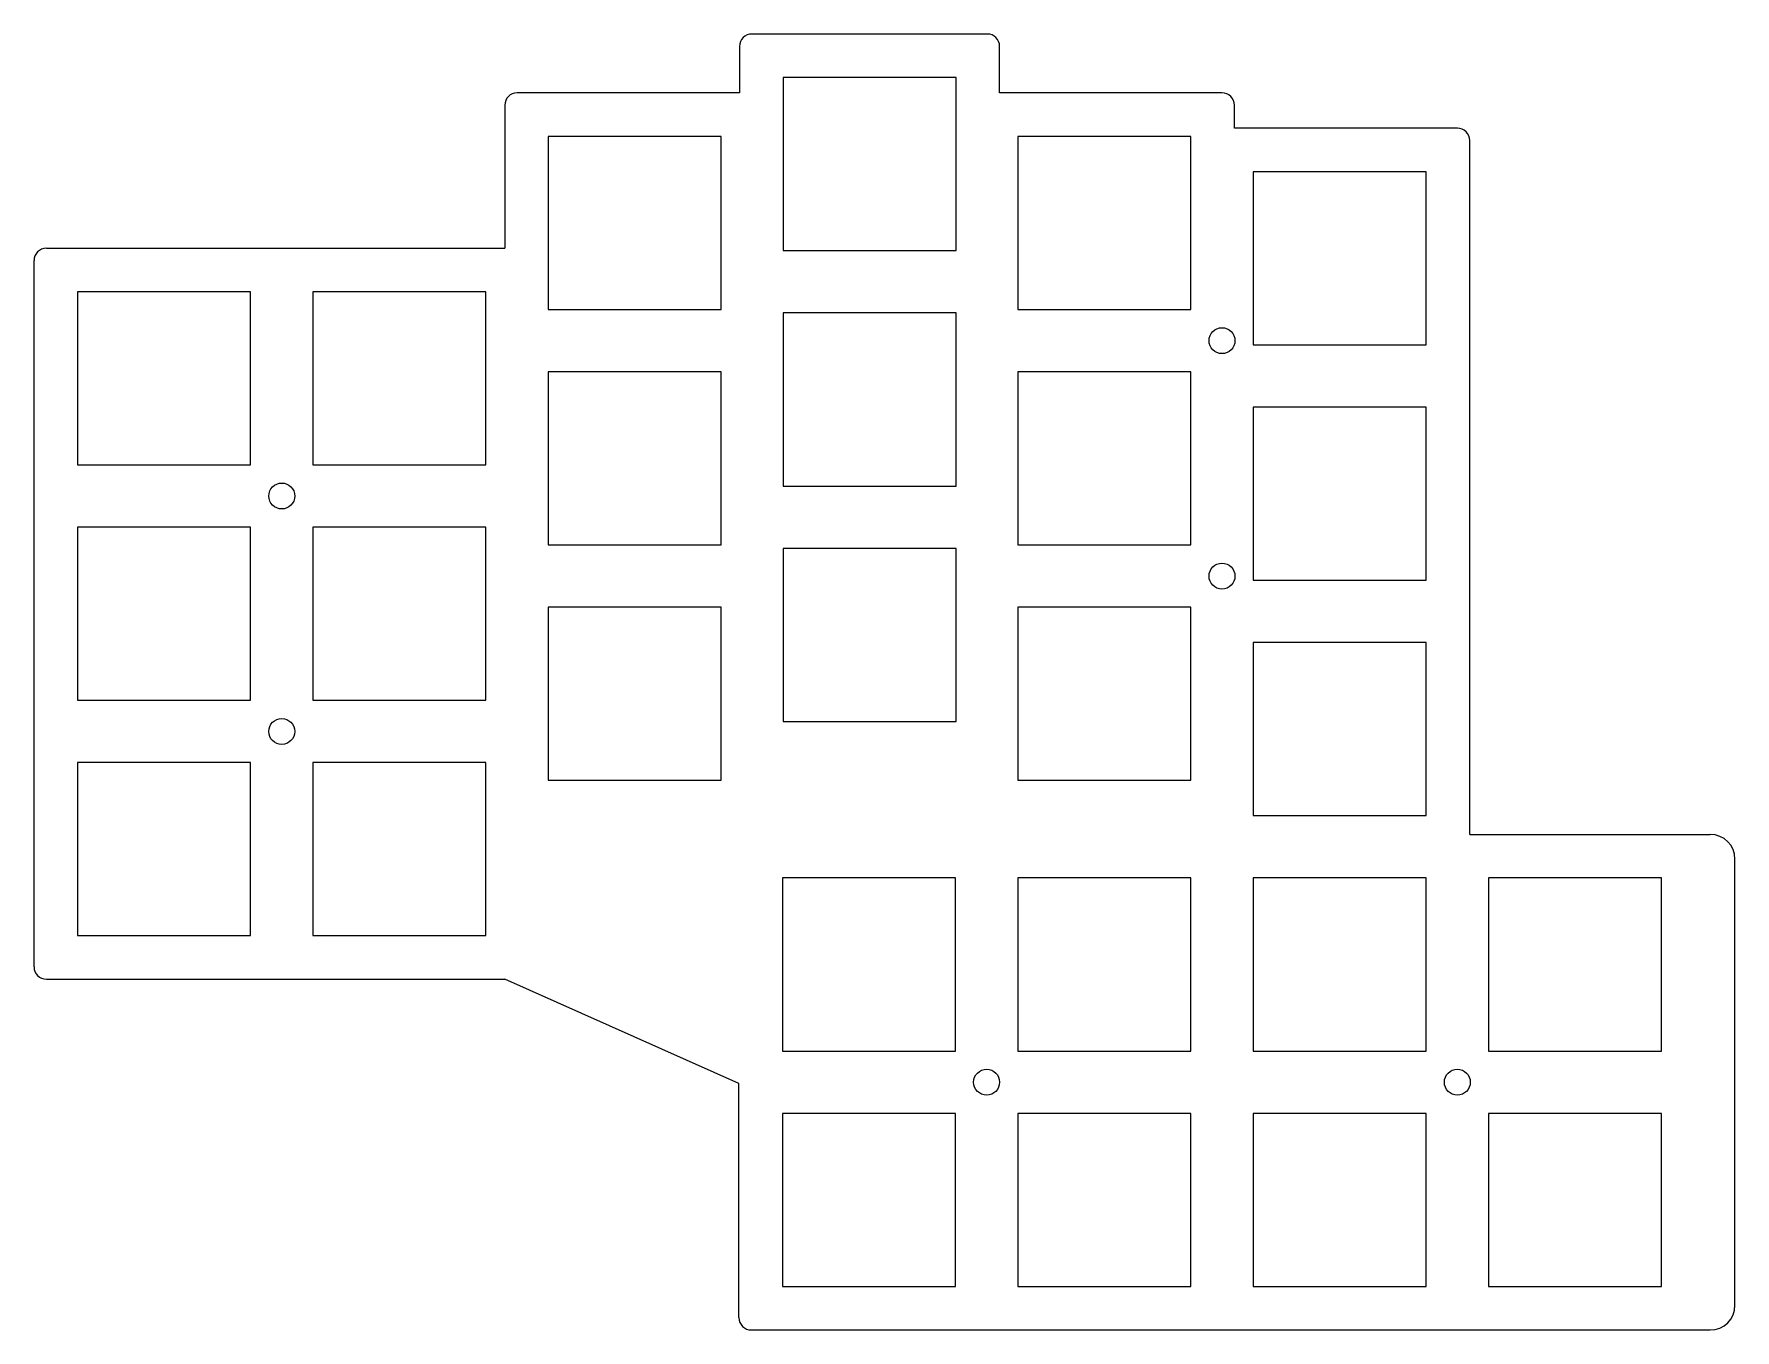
# Model space of a CAD drawing. Header units: millimetres. Extents: x 9 to 146, y -39 to 66.
import ezdxf

# ---------------------------------------------------------------- set-up
doc = ezdxf.new("R2010")
doc.units = ezdxf.units.MM

msp = doc.modelspace()

# ---------------------------------------------------------------- linework, layer by layer
for p, q in [((65.625, 64.9605), (65.625, 61.198)), ((85.675, 65.9605), (66.625, 65.9605)), ((86.675, 61.198), (86.675, 64.9605)), ((83.15, 62.4355), (69.15, 62.4355)), ((69.15, 62.4355), (69.15, 48.4355)), ((83.15, 48.4355), (83.15, 62.4355)), ((65.625, 61.198), (47.625, 61.198)), ((104.675, 61.198), (86.675, 61.198)), ((46.625, 60.198), (46.625, 48.625)), ((105.675, 58.3405), (105.675, 60.198)), ((123.725, 58.3405), (105.675, 58.3405)), ((64.15, 57.673), (50.15, 57.673)), ((50.15, 57.673), (50.15, 43.673)), ((64.15, 43.673), (64.15, 57.673)), ((102.15, 57.673), (88.15, 57.673)), ((88.15, 57.673), (88.15, 43.673)), ((102.15, 43.673), (102.15, 57.673)), ((124.725, 1.1905), (124.725, 57.3405)), ((121.2, 54.8155), (107.2, 54.8155)), ((107.2, 54.8155), (107.2, 40.8155)), ((121.2, 40.8155), (121.2, 54.8155)), ((9.525, 48.625), (46.625, 48.625)), ((69.15, 48.4355), (83.15, 48.4355)), ((8.525, -9.525), (8.525, 47.625)), ((26.05, 45.1), (12.05, 45.1)), ((12.05, 45.1), (12.05, 31.1)), ((26.05, 31.1), (26.05, 45.1)), ((45.1, 45.1), (31.1, 45.1)), ((31.1, 45.1), (31.1, 31.1)), ((45.1, 31.1), (45.1, 45.1)), ((50.15, 43.673), (64.15, 43.673)), ((83.15, 43.3855), (69.15, 43.3855)), ((69.15, 43.3855), (69.15, 29.3855)), ((83.15, 29.3855), (83.15, 43.3855)), ((88.15, 43.673), (102.15, 43.673)), ((107.2, 40.8155), (121.2, 40.8155)), ((64.15, 38.623), (50.15, 38.623)), ((50.15, 38.623), (50.15, 24.623)), ((64.15, 24.623), (64.15, 38.623)), ((102.15, 38.623), (88.15, 38.623)), ((88.15, 38.623), (88.15, 24.623)), ((102.15, 24.623), (102.15, 38.623)), ((121.2, 35.7655), (107.2, 35.7655)), ((107.2, 35.7655), (107.2, 21.7655)), ((121.2, 21.7655), (121.2, 35.7655)), ((12.05, 31.1), (26.05, 31.1)), ((31.1, 31.1), (45.1, 31.1)), ((69.15, 29.3855), (83.15, 29.3855)), ((26.05, 26.05), (12.05, 26.05)), ((12.05, 26.05), (12.05, 12.05)), ((26.05, 12.05), (26.05, 26.05)), ((45.1, 26.05), (31.1, 26.05)), ((31.1, 26.05), (31.1, 12.05)), ((45.1, 12.05), (45.1, 26.05)), ((50.15, 24.623), (64.15, 24.623)), ((83.15, 24.3355), (69.15, 24.3355)), ((69.15, 24.3355), (69.15, 10.3355)), ((83.15, 10.3355), (83.15, 24.3355)), ((88.15, 24.623), (102.15, 24.623)), ((107.2, 21.7655), (121.2, 21.7655)), ((64.15, 19.573), (50.15, 19.573)), ((50.15, 19.573), (50.15, 5.573)), ((64.15, 5.573), (64.15, 19.573)), ((102.15, 19.573), (88.15, 19.573)), ((88.15, 19.573), (88.15, 5.573)), ((102.15, 5.573), (102.15, 19.573)), ((121.2, 16.7155), (107.2, 16.7155)), ((107.2, 16.7155), (107.2, 2.7155)), ((121.2, 2.7155), (121.2, 16.7155)), ((12.05, 12.05), (26.05, 12.05)), ((31.1, 12.05), (45.1, 12.05)), ((69.15, 10.3355), (83.15, 10.3355)), ((26.05, 7), (12.05, 7)), ((12.05, 7), (12.05, -7)), ((26.05, -7), (26.05, 7)), ((45.1, 7), (31.1, 7)), ((31.1, 7), (31.1, -7)), ((45.1, -7), (45.1, 7)), ((50.15, 5.573), (64.15, 5.573)), ((88.15, 5.573), (102.15, 5.573)), ((107.2, 2.7155), (121.2, 2.7155)), ((124.725, 1.1905), (144.195, 1.1905)), ((146.195, -36.9095), (146.195, -0.8095)), ((83.1, -2.3345), (69.1, -2.3345)), ((69.1, -2.3345), (69.1, -16.3345)), ((83.1, -16.3345), (83.1, -2.3345)), ((102.15, -2.3345), (88.15, -2.3345)), ((88.15, -2.3345), (88.15, -16.3345)), ((102.15, -16.3345), (102.15, -2.3345)), ((121.2, -2.3345), (107.2, -2.3345)), ((107.2, -2.3345), (107.2, -16.3345)), ((121.2, -16.3345), (121.2, -2.3345)), ((140.25, -2.3345), (126.25, -2.3345)), ((126.25, -2.3345), (126.25, -16.3345)), ((140.25, -16.3345), (140.25, -2.3345)), ((12.05, -7), (26.05, -7)), ((31.1, -7), (45.1, -7)), ((9.525, -10.525), (46.625, -10.525)), ((65.575, -18.9684), (46.625, -10.525)), ((69.1, -16.3345), (83.1, -16.3345)), ((88.15, -16.3345), (102.15, -16.3345)), ((107.2, -16.3345), (121.2, -16.3345)), ((126.25, -16.3345), (140.25, -16.3345)), ((65.575, -37.9095), (65.575, -18.9684)), ((83.1, -21.3845), (69.1, -21.3845)), ((69.1, -21.3845), (69.1, -35.3845)), ((83.1, -35.3845), (83.1, -21.3845)), ((102.15, -21.3845), (88.15, -21.3845)), ((88.15, -21.3845), (88.15, -35.3845)), ((102.15, -35.3845), (102.15, -21.3845)), ((121.2, -21.3845), (107.2, -21.3845)), ((107.2, -21.3845), (107.2, -35.3845)), ((121.2, -35.3845), (121.2, -21.3845)), ((140.25, -21.3845), (126.25, -21.3845)), ((126.25, -21.3845), (126.25, -35.3845)), ((140.25, -35.3845), (140.25, -21.3845)), ((69.1, -35.3845), (83.1, -35.3845)), ((88.15, -35.3845), (102.15, -35.3845)), ((107.2, -35.3845), (121.2, -35.3845)), ((126.25, -35.3845), (140.25, -35.3845)), ((66.575, -38.9095), (144.195, -38.9095))]:
    msp.add_line(p, q)
for centre in [(104.675, 41.148), (28.575, 28.575), (104.675, 22.098), (28.575, 9.525), (85.625, -18.8595), (123.725, -18.8595)]:
    msp.add_circle(centre, 1.05)
for centre, radius, start, end in [((66.625, 64.9605), 1, 90, 180), ((85.675, 64.9605), 1, 0, 90), ((47.625, 60.198), 1, 90, 180), ((104.675, 60.198), 1, 0, 90), ((123.725, 57.3405), 1, 0, 90), ((9.525, 47.625), 1, 90, 180), ((144.195, -0.8095), 2, 0, 90), ((9.525, -9.525), 1, 180, 270), ((144.195, -36.9095), 2, 270, 360), ((66.575, -37.9095), 1, 180, 270)]:
    msp.add_arc(centre, radius, start, end)

doc.saveas('drawing.dxf')
